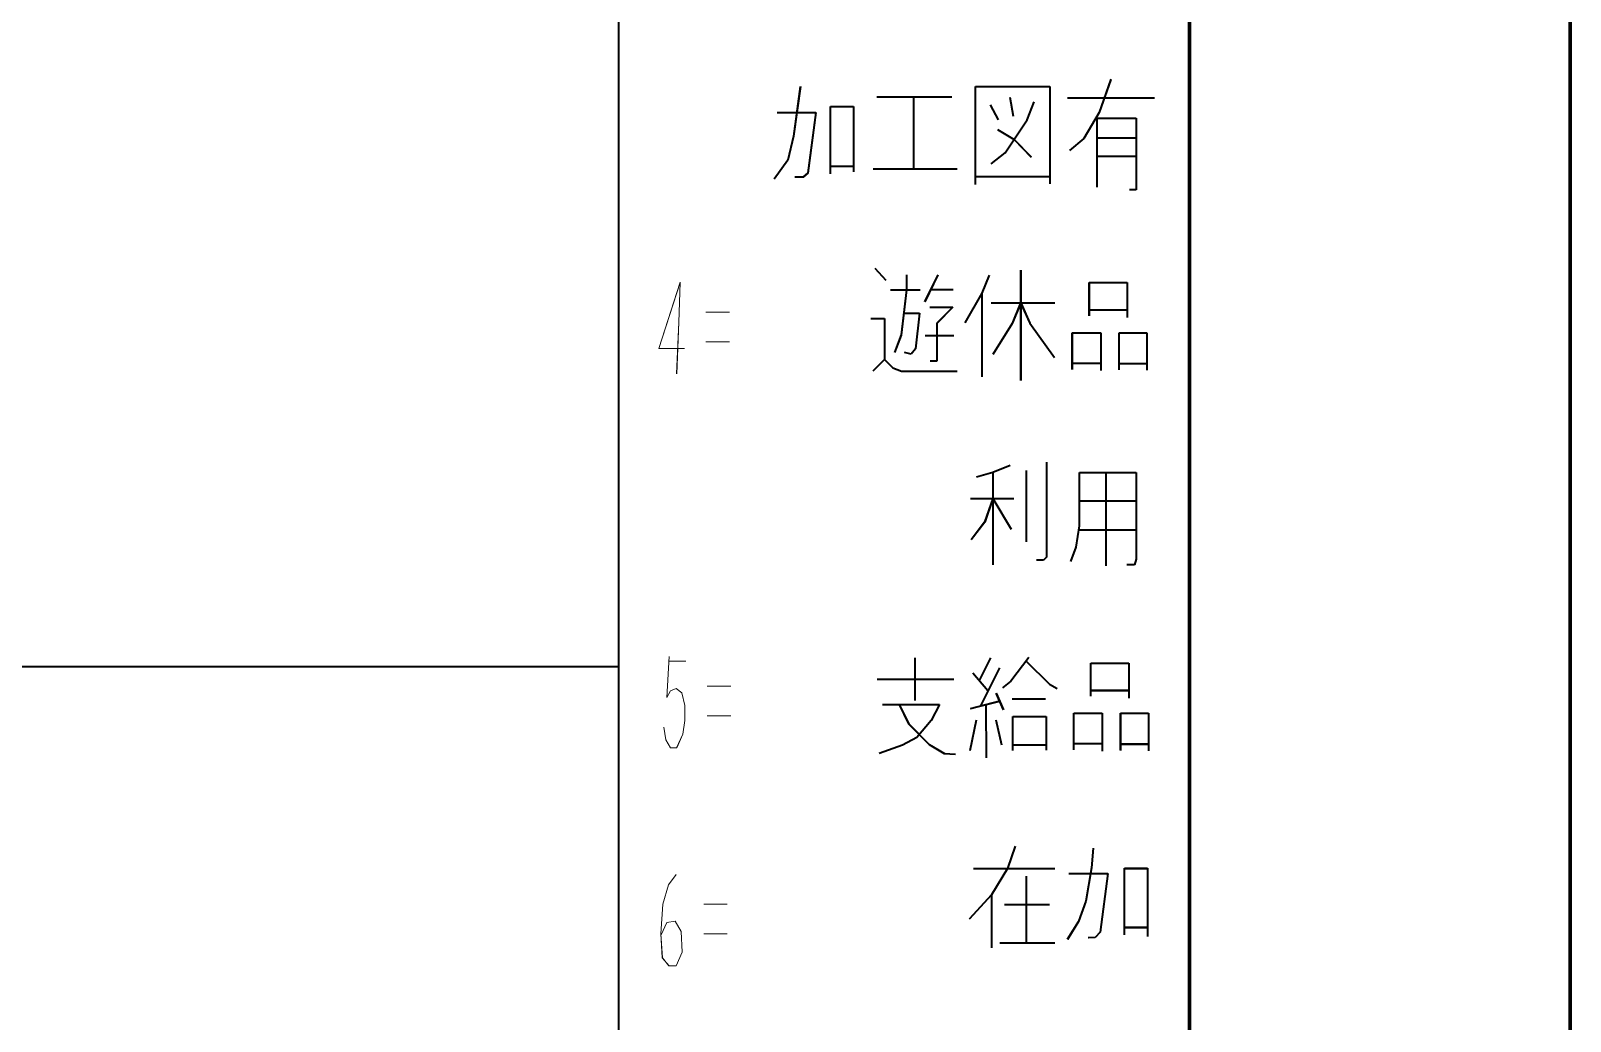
# Model space of a CAD drawing. Header units: millimetres. Extents: x 1333 to 104182, y -62616 to -5704.
# Drawn here: x 45198.6 to 45279.5, y -62393.4 to -62341.4 of the extents above; entities that cross this region are included whole.
import ezdxf

# ---------------------------------------------------------------- set-up
doc = ezdxf.new("R2010")
doc.units = ezdxf.units.MM
doc.header["$LTSCALE"] = 0.5
doc.layers.add('08', color=1, linetype='Continuous')
doc.layers.add('11', color=3, linetype='Continuous')

# ---------------------------------------------------------------- blocks, each defined once
blk = doc.blocks.new('999')
at = {"color": 7, "lineweight": 70}
for p, q in [((75924.98, -10161.12), (75924.98, -11943.12)), ((75894.98, -10191.12), (75894.98, -11913.12))]:
    blk.add_line(p, q, dxfattribs=at)
at = {"color": 7, "lineweight": 35}
for p, q in [((75849.98, -11451.12), (75849.98, -11913.12)), ((75894.98, -11451.12), (75894.98, -11913.12)), ((75849.98, -11619.12), (75474.98, -11619.12))]:
    blk.add_line(p, q, dxfattribs=at)
at = {"color": 7, "lineweight": 35, "ltscale": 0.032837}
blk.add_line((75864.3, -11573.37), (75863.76, -11577.27), dxfattribs=at)
at = {"color": 7, "lineweight": 35, "ltscale": 0.064307}
blk.add_line((75878.11, -11581.08), (75878.11, -11573.37), dxfattribs=at)
at = {"color": 7, "lineweight": 35, "ltscale": 0.048694}
for p, q in [((75878.11, -11573.37), (75883.96, -11573.37)), ((75878.11, -11580.45), (75883.96, -11580.45))]:
    blk.add_line(p, q, dxfattribs=at)
at = {"color": 7, "lineweight": 35, "ltscale": 0.063806}
blk.add_line((75883.96, -11573.37), (75883.96, -11581.02), dxfattribs=at)
at = {"color": 7, "lineweight": 35, "ltscale": 0.023103}
blk.add_line((75888.78, -11572.8), (75887.85, -11575.41), dxfattribs=at)
at = {"color": 7, "lineweight": 35, "ltscale": 0.04917}
blk.add_line((75870.32, -11574.18), (75876.23, -11574.18), dxfattribs=at)
at = {"color": 7, "lineweight": 35, "ltscale": 0.04729}
blk.add_line((75873.23, -11574.18), (75873.23, -11579.85), dxfattribs=at)
at = {"color": 7, "lineweight": 35, "ltscale": 0.011082}
blk.add_line((75879.25, -11574.81), (75879.88, -11575.98), dxfattribs=at)
at = {"color": 7, "lineweight": 35, "ltscale": 0.012709}
blk.add_line((75880.81, -11574.21), (75881.08, -11575.71), dxfattribs=at)
at = {"color": 7, "lineweight": 35, "ltscale": 0.012587}
blk.add_line((75882.19, -11575.98), (75882.73, -11574.57), dxfattribs=at)
at = {"color": 7, "lineweight": 35, "ltscale": 0.057166}
blk.add_line((75885.36, -11574.27), (75892.22, -11574.27), dxfattribs=at)
at = {"color": 7, "lineweight": 35, "ltscale": 0.025464}
for p, q in [((75862.47, -11575.41), (75865.53, -11575.41)), ((75887.7, -11575.86), (75890.76, -11575.86)), ((75887.7, -11577.42), (75890.76, -11577.42)), ((75887.7, -11578.86), (75890.76, -11578.86))]:
    blk.add_line(p, q, dxfattribs=at)
at = {"color": 7, "lineweight": 35, "ltscale": 0.040129}
blk.add_line((75865.53, -11575.41), (75864.9, -11580.18), dxfattribs=at)
at = {"color": 7, "lineweight": 35, "ltscale": 0.04429}
blk.add_line((75866.67, -11580.24), (75866.67, -11574.93), dxfattribs=at)
at = {"color": 7, "lineweight": 35, "ltscale": 0.015234}
for p, q in [((75866.67, -11574.93), (75868.5, -11574.93)), ((75866.67, -11579.64), (75868.5, -11579.64))]:
    blk.add_line(p, q, dxfattribs=at)
at = {"color": 7, "lineweight": 35, "ltscale": 0.043039}
blk.add_line((75868.5, -11574.93), (75868.5, -11580.09), dxfattribs=at)
at = {"color": 7, "lineweight": 35, "ltscale": 0.02615}
blk.add_line((75880.45, -11578.59), (75882.19, -11575.98), dxfattribs=at)
at = {"color": 7, "lineweight": 35, "ltscale": 0.01973}
blk.add_line((75887.85, -11575.41), (75886.65, -11577.45), dxfattribs=at)
at = {"color": 7, "lineweight": 35, "ltscale": 0.045288}
blk.add_line((75887.7, -11581.29), (75887.7, -11575.86), dxfattribs=at)
at = {"color": 7, "lineweight": 35, "ltscale": 0.04704}
blk.add_line((75890.76, -11575.86), (75890.76, -11581.5), dxfattribs=at)
at = {"color": 7, "lineweight": 35, "ltscale": 0.012621}
blk.add_line((75879.85, -11576.76), (75881.15, -11577.55), dxfattribs=at)
at = {"color": 7, "lineweight": 35, "ltscale": 0.016199}
blk.add_line((75863.76, -11577.27), (75863.31, -11579.16), dxfattribs=at)
at = {"color": 7, "lineweight": 35, "ltscale": 0.016009}
blk.add_line((75881.15, -11577.55), (75882.49, -11578.92), dxfattribs=at)
at = {"color": 7, "lineweight": 35, "ltscale": 0.012411}
blk.add_line((75886.65, -11577.45), (75885.51, -11578.41), dxfattribs=at)
at = {"color": 7, "lineweight": 35, "ltscale": 0.015411}
blk.add_line((75863.31, -11579.16), (75862.23, -11580.66), dxfattribs=at)
at = {"color": 7, "lineweight": 35, "ltscale": 0.01174}
blk.add_line((75879.34, -11579.46), (75880.45, -11578.59), dxfattribs=at)
at = {"color": 7, "lineweight": 35, "ltscale": 0.005249}
blk.add_line((75864.51, -11580.51), (75863.88, -11580.51), dxfattribs=at)
at = {"color": 7, "lineweight": 35, "ltscale": 0.004257}
blk.add_line((75864.9, -11580.18), (75864.51, -11580.51), dxfattribs=at)
at = {"color": 7, "lineweight": 35, "ltscale": 0.054932}
blk.add_line((75870.05, -11579.85), (75876.65, -11579.85), dxfattribs=at)
at = {"color": 7, "lineweight": 35, "ltscale": 0.004248}
blk.add_line((75890.76, -11581.5), (75890.25, -11581.5), dxfattribs=at)
at = {"color": 7, "lineweight": 35, "ltscale": 0.010826}
blk.add_line((75870.18, -11587.68), (75871.05, -11588.64), dxfattribs=at)
at = {"color": 7, "lineweight": 35, "ltscale": 0.072397}
blk.add_line((75881.67, -11587.85), (75881.67, -11596.54), dxfattribs=at)
at = {"color": 7, "lineweight": 35, "ltscale": 0.009961}
blk.add_line((75872.68, -11588.2), (75872.68, -11589.4), dxfattribs=at)
at = {"color": 7, "lineweight": 35, "ltscale": 0.019765}
blk.add_line((75875.15, -11588.2), (75874.1, -11590.33), dxfattribs=at)
at = {"color": 7, "lineweight": 35, "ltscale": 0.014697}
blk.add_line((75874.58, -11589.36), (75876.34, -11589.36), dxfattribs=at)
at = {"color": 7, "lineweight": 35, "ltscale": 0.012853}
blk.add_line((75879.19, -11588.23), (75878.61, -11589.66), dxfattribs=at)
at = {"color": 7, "lineweight": 35, "ltscale": 0.021866}
for p, q in [((75887.08, -11591.44), (75887.08, -11588.81)), ((75887.19, -11621.43), (75887.19, -11618.81))]:
    blk.add_line(p, q, dxfattribs=at)
at = {"color": 7, "lineweight": 35, "ltscale": 0.024963}
for p, q in [((75887.08, -11588.81), (75890.07, -11588.81)), ((75887.08, -11590.97), (75890.07, -11590.97)), ((75887.19, -11618.81), (75890.19, -11618.81)), ((75887.19, -11620.96), (75890.19, -11620.96))]:
    blk.add_line(p, q, dxfattribs=at)
at = {"color": 7, "lineweight": 35, "ltscale": 0.02308}
for p, q in [((75890.07, -11588.81), (75890.07, -11591.58)), ((75890.19, -11618.81), (75890.19, -11621.58))]:
    blk.add_line(p, q, dxfattribs=at)
at = {"color": 7, "lineweight": 35, "ltscale": 0.019629}
blk.add_line((75871.4, -11589.4), (75873.75, -11589.4), dxfattribs=at)
at = {"color": 7, "lineweight": 35, "ltscale": 0.029861}
blk.add_line((75872.68, -11589.4), (75872.24, -11592.95), dxfattribs=at)
at = {"color": 7, "lineweight": 35, "ltscale": 0.022409}
blk.add_line((75878.61, -11589.66), (75877.27, -11591.99), dxfattribs=at)
at = {"color": 7, "lineweight": 35, "ltscale": 0.054904}
blk.add_line((75878.61, -11589.66), (75878.61, -11596.25), dxfattribs=at)
at = {"color": 7, "lineweight": 35, "ltscale": 0.041943}
blk.add_line((75879.34, -11590.42), (75884.37, -11590.42), dxfattribs=at)
at = {"color": 7, "lineweight": 35, "ltscale": 0.014704}
blk.add_line((75881.67, -11590.42), (75881, -11592.05), dxfattribs=at)
at = {"color": 7, "lineweight": 35, "ltscale": 0.014671}
blk.add_line((75881.67, -11590.42), (75882.39, -11592.02), dxfattribs=at)
at = {"color": 7, "lineweight": 35, "ltscale": 0.008972}
blk.add_line((75869.85, -11591.64), (75870.93, -11591.64), dxfattribs=at)
at = {"color": 7, "lineweight": 35, "ltscale": 0.026965}
blk.add_line((75870.93, -11591.64), (75870.93, -11594.88), dxfattribs=at)
at = {"color": 7, "lineweight": 35, "ltscale": 0.010352}
blk.add_line((75872.45, -11591.22), (75873.7, -11591.22), dxfattribs=at)
at = {"color": 7, "lineweight": 35, "ltscale": 0.023586}
blk.add_line((75873.7, -11591.22), (75873.37, -11594.03), dxfattribs=at)
at = {"color": 7, "lineweight": 35, "ltscale": 0.015027}
blk.add_line((75874.51, -11590.77), (75876.31, -11590.77), dxfattribs=at)
at = {"color": 7, "lineweight": 35, "ltscale": 0.014931}
blk.add_line((75876.31, -11590.77), (75875.05, -11592.03), dxfattribs=at)
at = {"color": 7, "lineweight": 35, "ltscale": 0.012227}
blk.add_line((75872.24, -11592.95), (75871.72, -11594.32), dxfattribs=at)
at = {"color": 7, "lineweight": 35, "ltscale": 0.018921}
blk.add_line((75874.13, -11592.98), (75876.4, -11592.98), dxfattribs=at)
at = {"color": 7, "lineweight": 35, "ltscale": 0.024911}
blk.add_line((75875.05, -11592.03), (75875.05, -11595.02), dxfattribs=at)
at = {"color": 7, "lineweight": 35, "ltscale": 0.023989}
blk.add_line((75881, -11592.05), (75879.48, -11594.5), dxfattribs=at)
at = {"color": 7, "lineweight": 35, "ltscale": 0.027828}
blk.add_line((75882.39, -11592.02), (75884.34, -11594.73), dxfattribs=at)
at = {"color": 7, "lineweight": 35, "ltscale": 0.018665}
for p, q in [((75885.74, -11592.78), (75887.98, -11592.78)), ((75885.74, -11595.17), (75887.98, -11595.17))]:
    blk.add_line(p, q, dxfattribs=at)
at = {"color": 7, "lineweight": 35, "ltscale": 0.024051}
for p, q in [((75885.74, -11595.66), (75885.74, -11592.78)), ((75885.85, -11625.66), (75885.85, -11622.77))]:
    blk.add_line(p, q, dxfattribs=at)
at = {"color": 7, "lineweight": 35, "ltscale": 0.02478}
for p, q in [((75887.98, -11592.78), (75887.98, -11595.75)), ((75888.09, -11622.77), (75888.09, -11625.75))]:
    blk.add_line(p, q, dxfattribs=at)
at = {"color": 7, "lineweight": 35, "ltscale": 0.018188}
for p, q in [((75889.43, -11592.78), (75891.61, -11592.78)), ((75889.43, -11595.2), (75891.61, -11595.2)), ((75889.55, -11622.77), (75891.73, -11622.77)), ((75889.55, -11625.19), (75891.73, -11625.19))]:
    blk.add_line(p, q, dxfattribs=at)
at = {"color": 7, "lineweight": 35, "ltscale": 0.024292}
blk.add_line((75889.43, -11595.69), (75889.43, -11592.78), dxfattribs=at)
at = {"color": 7, "lineweight": 35, "ltscale": 0.024536}
for p, q in [((75891.61, -11592.78), (75891.61, -11595.72)), ((75891.73, -11622.77), (75891.73, -11625.72))]:
    blk.add_line(p, q, dxfattribs=at)
at = {"color": 7, "lineweight": 35, "ltscale": 0.00466}
blk.add_line((75873.37, -11594.03), (75873.03, -11594.47), dxfattribs=at)
at = {"color": 7, "lineweight": 35, "ltscale": 0.010809}
blk.add_line((75870.93, -11594.88), (75870.01, -11595.79), dxfattribs=at)
at = {"color": 7, "lineweight": 35, "ltscale": 0.007896}
blk.add_line((75870.93, -11594.88), (75871.6, -11595.55), dxfattribs=at)
at = {"color": 7, "lineweight": 35, "ltscale": 0.004399}
blk.add_line((75873.03, -11594.47), (75872.52, -11594.33), dxfattribs=at)
at = {"color": 7, "lineweight": 35, "ltscale": 0.004236}
blk.add_line((75875.05, -11595.02), (75874.54, -11595.02), dxfattribs=at)
at = {"color": 7, "lineweight": 35, "ltscale": 0.005992}
blk.add_line((75871.6, -11595.55), (75872.27, -11595.81), dxfattribs=at)
at = {"color": 7, "lineweight": 35, "ltscale": 0.036597}
blk.add_line((75872.27, -11595.81), (75876.66, -11595.81), dxfattribs=at)
at = {"color": 7, "lineweight": 35, "ltscale": 0.011218}
blk.add_line((75879.48, -11603.8), (75878.19, -11604.17), dxfattribs=at)
at = {"color": 7, "lineweight": 35, "ltscale": 0.012213}
blk.add_line((75880.84, -11603.24), (75879.48, -11603.8), dxfattribs=at)
at = {"color": 7, "lineweight": 35, "ltscale": 0.060556}
blk.add_line((75879.48, -11603.8), (75879.48, -11611.07), dxfattribs=at)
at = {"color": 7, "lineweight": 35, "ltscale": 0.046832}
blk.add_line((75882.11, -11603.64), (75882.11, -11609.26), dxfattribs=at)
at = {"color": 7, "lineweight": 35, "ltscale": 0.062335}
blk.add_line((75883.7, -11602.99), (75883.7, -11610.47), dxfattribs=at)
at = {"color": 7, "lineweight": 35, "ltscale": 0.03504}
blk.add_line((75886.31, -11607.99), (75886.31, -11603.78), dxfattribs=at)
at = {"color": 7, "lineweight": 35, "ltscale": 0.037061}
for p, q in [((75886.31, -11603.78), (75890.76, -11603.78)), ((75886.31, -11606.03), (75890.76, -11606.03))]:
    blk.add_line(p, q, dxfattribs=at)
at = {"color": 7, "lineweight": 35, "ltscale": 0.061365}
blk.add_line((75888.38, -11603.78), (75888.38, -11611.14), dxfattribs=at)
at = {"color": 7, "lineweight": 35, "ltscale": 0.057004}
blk.add_line((75890.76, -11603.78), (75890.76, -11610.62), dxfattribs=at)
at = {"color": 7, "lineweight": 35, "ltscale": 0.028357}
blk.add_line((75877.72, -11605.83), (75881.13, -11605.83), dxfattribs=at)
at = {"color": 7, "lineweight": 35, "ltscale": 0.016443}
blk.add_line((75879.48, -11605.83), (75878.83, -11607.7), dxfattribs=at)
at = {"color": 7, "lineweight": 35, "ltscale": 0.023444}
blk.add_line((75879.48, -11605.83), (75880.91, -11608.26), dxfattribs=at)
at = {"color": 7, "lineweight": 35, "ltscale": 0.01462}
blk.add_line((75878.83, -11607.7), (75877.76, -11609.09), dxfattribs=at)
at = {"color": 7, "lineweight": 35, "ltscale": 0.014231}
blk.add_line((75886.04, -11609.67), (75886.31, -11607.99), dxfattribs=at)
at = {"color": 7, "lineweight": 35, "ltscale": 0.037476}
blk.add_line((75886.26, -11608.3), (75890.76, -11608.3), dxfattribs=at)
at = {"color": 7, "lineweight": 35, "ltscale": 0.01011}
blk.add_line((75885.63, -11610.81), (75886.04, -11609.67), dxfattribs=at)
at = {"color": 7, "lineweight": 35, "ltscale": 0.004504}
blk.add_line((75883.47, -11610.7), (75882.93, -11610.7), dxfattribs=at)
at = {"color": 7, "lineweight": 35, "ltscale": 0.002741}
blk.add_line((75883.7, -11610.47), (75883.47, -11610.7), dxfattribs=at)
at = {"color": 7, "lineweight": 35, "ltscale": 0.004956}
blk.add_line((75890.63, -11611.08), (75890.04, -11611.08), dxfattribs=at)
at = {"color": 7, "lineweight": 35, "ltscale": 0.00392}
blk.add_line((75890.76, -11610.62), (75890.63, -11611.08), dxfattribs=at)
at = {"color": 7, "lineweight": 35, "ltscale": 0.028043}
blk.add_line((75873.32, -11618.4), (75873.32, -11621.76), dxfattribs=at)
at = {"color": 7, "lineweight": 35, "ltscale": 0.016178}
blk.add_line((75879.28, -11618.4), (75878.41, -11620.13), dxfattribs=at)
at = {"color": 7, "lineweight": 35, "ltscale": 0.019601}
blk.add_line((75882.32, -11618.38), (75880.88, -11620.24), dxfattribs=at)
at = {"color": 7, "lineweight": 35, "ltscale": 0.015153}
blk.add_line((75877.9, -11619.59), (75879.08, -11620.98), dxfattribs=at)
at = {"color": 7, "lineweight": 35, "ltscale": 0.028404}
blk.add_line((75879.99, -11619.18), (75878.48, -11622.24), dxfattribs=at)
at = {"color": 7, "lineweight": 35, "ltscale": 0.021538}
blk.add_line((75882.1, -11618.66), (75883.95, -11620.47), dxfattribs=at)
at = {"color": 7, "lineweight": 35, "ltscale": 0.050537}
blk.add_line((75870.35, -11620.08), (75876.41, -11620.08), dxfattribs=at)
at = {"color": 7, "lineweight": 35, "ltscale": 0.006966}
blk.add_line((75880.88, -11620.24), (75880.23, -11620.76), dxfattribs=at)
at = {"color": 7, "lineweight": 35, "ltscale": 0.005766}
blk.add_line((75883.95, -11620.47), (75884.55, -11620.82), dxfattribs=at)
at = {"color": 7, "lineweight": 35, "ltscale": 0.037451}
blk.add_line((75870.78, -11622.09), (75875.27, -11622.09), dxfattribs=at)
at = {"color": 7, "lineweight": 35, "ltscale": 0.01415}
blk.add_line((75872.08, -11622.09), (75872.84, -11623.61), dxfattribs=at)
at = {"color": 7, "lineweight": 35, "ltscale": 0.011731}
blk.add_line((75875.27, -11622.09), (75874.62, -11623.33), dxfattribs=at)
at = {"color": 7, "lineweight": 35, "ltscale": 0.019919}
blk.add_line((75877.71, -11622.4), (75880.02, -11621.8), dxfattribs=at)
at = {"color": 7, "lineweight": 35, "ltscale": 0.034985}
blk.add_line((75878.93, -11622.08), (75878.94, -11626.28), dxfattribs=at)
at = {"color": 7, "lineweight": 35, "ltscale": 0.011858}
blk.add_line((75879.72, -11621.19), (75880.3, -11622.49), dxfattribs=at)
at = {"color": 7, "lineweight": 35, "ltscale": 0.021765}
for p, q in [((75881, -11621.64), (75883.62, -11621.64)), ((75881.06, -11623.03), (75883.67, -11623.03)), ((75881.06, -11625.25), (75883.67, -11625.25))]:
    blk.add_line(p, q, dxfattribs=at)
at = {"color": 7, "lineweight": 35, "ltscale": 0.01475}
blk.add_line((75874.62, -11623.33), (75873.49, -11624.69), dxfattribs=at)
at = {"color": 7, "lineweight": 35, "ltscale": 0.020469}
blk.add_line((75878.15, -11623.31), (75877.66, -11625.72), dxfattribs=at)
at = {"color": 7, "lineweight": 35, "ltscale": 0.016831}
blk.add_line((75879.71, -11623.28), (75880.16, -11625.25), dxfattribs=at)
at = {"color": 7, "lineweight": 35, "ltscale": 0.022253}
blk.add_line((75881.06, -11625.7), (75881.06, -11623.03), dxfattribs=at)
at = {"color": 7, "lineweight": 35, "ltscale": 0.022107}
blk.add_line((75883.67, -11623.03), (75883.67, -11625.68), dxfattribs=at)
at = {"color": 7, "lineweight": 35, "ltscale": 0.018677}
for p, q in [((75885.85, -11622.77), (75888.09, -11622.77)), ((75885.85, -11625.16), (75888.09, -11625.16))]:
    blk.add_line(p, q, dxfattribs=at)
at = {"color": 7, "lineweight": 35, "ltscale": 0.024295}
blk.add_line((75889.55, -11625.69), (75889.55, -11622.77), dxfattribs=at)
at = {"color": 7, "lineweight": 35, "ltscale": 0.019175}
blk.add_line((75872.84, -11623.61), (75874.46, -11625.23), dxfattribs=at)
at = {"color": 7, "lineweight": 35, "ltscale": 0.016288}
blk.add_line((75872.35, -11625.29), (75870.51, -11625.94), dxfattribs=at)
at = {"color": 7, "lineweight": 35, "ltscale": 0.010699}
blk.add_line((75873.49, -11624.69), (75872.35, -11625.29), dxfattribs=at)
at = {"color": 7, "lineweight": 35, "ltscale": 0.011536}
blk.add_line((75874.46, -11625.23), (75875.65, -11625.94), dxfattribs=at)
at = {"color": 7, "lineweight": 35, "ltscale": 0.007228}
blk.add_line((75875.65, -11625.94), (75876.52, -11625.99), dxfattribs=at)
at = {"color": 7, "lineweight": 35, "ltscale": 0.015561}
blk.add_line((75881.23, -11633.24), (75880.63, -11635.01), dxfattribs=at)
at = {"color": 7, "lineweight": 35, "ltscale": 0.012956}
blk.add_line((75887.38, -11633.39), (75887.25, -11634.94), dxfattribs=at)
at = {"color": 7, "lineweight": 35, "ltscale": 0.053345}
blk.add_line((75877.96, -11635.01), (75884.36, -11635.01), dxfattribs=at)
at = {"color": 7, "lineweight": 35, "ltscale": 0.020177}
blk.add_line((75880.63, -11635.01), (75879.36, -11637.07), dxfattribs=at)
at = {"color": 7, "lineweight": 35, "ltscale": 0.02561}
blk.add_line((75885.47, -11635.39), (75888.54, -11635.39), dxfattribs=at)
at = {"color": 7, "lineweight": 35, "ltscale": 0.022349}
blk.add_line((75887.25, -11634.94), (75886.8, -11637.58), dxfattribs=at)
at = {"color": 7, "lineweight": 35, "ltscale": 0.038923}
blk.add_line((75888.54, -11635.39), (75887.93, -11640.02), dxfattribs=at)
at = {"color": 7, "lineweight": 35, "ltscale": 0.043744}
blk.add_line((75889.85, -11640.24), (75889.85, -11634.99), dxfattribs=at)
at = {"color": 7, "lineweight": 35, "ltscale": 0.015161}
for p, q in [((75889.85, -11634.99), (75891.67, -11634.99)), ((75889.85, -11639.64), (75891.67, -11639.64))]:
    blk.add_line(p, q, dxfattribs=at)
at = {"color": 7, "lineweight": 35, "ltscale": 0.044656}
blk.add_line((75891.67, -11634.99), (75891.67, -11640.35), dxfattribs=at)
at = {"color": 7, "lineweight": 35, "ltscale": 0.0439}
blk.add_line((75882.09, -11635.6), (75882.09, -11640.86), dxfattribs=at)
at = {"color": 7, "lineweight": 35, "ltscale": 0.0218}
blk.add_line((75879.36, -11637.07), (75877.6, -11639), dxfattribs=at)
at = {"color": 7, "lineweight": 35, "ltscale": 0.034937}
blk.add_line((75879.36, -11637.07), (75879.36, -11641.26), dxfattribs=at)
at = {"color": 7, "lineweight": 35, "ltscale": 0.0297}
blk.add_line((75880.38, -11637.84), (75883.94, -11637.84), dxfattribs=at)
at = {"color": 7, "lineweight": 35, "ltscale": 0.014218}
blk.add_line((75886.8, -11637.58), (75886.22, -11639.19), dxfattribs=at)
at = {"color": 7, "lineweight": 35, "ltscale": 0.013903}
blk.add_line((75886.22, -11639.19), (75885.34, -11640.61), dxfattribs=at)
at = {"color": 7, "lineweight": 35, "ltscale": 0.004729}
blk.add_line((75887.93, -11640.02), (75887.54, -11640.44), dxfattribs=at)
at = {"color": 7, "lineweight": 35, "ltscale": 0.03606}
blk.add_line((75880.03, -11640.86), (75884.36, -11640.86), dxfattribs=at)
at = {"color": 7, "lineweight": 35, "ltscale": 0.004544}
blk.add_line((75887.54, -11640.44), (75887, -11640.46), dxfattribs=at)
at = {"color": 7, "lineweight": 13}
for points in [[(75854.55, -11596), (75854.72, -11591.95), (75854.84, -11588.8), (75853.14, -11594.02), (75855.16, -11594.02)], [(75856.85, -11591.14), (75858.71, -11591.14)], [(75856.85, -11593.48), (75858.71, -11593.48)], [(75853.55, -11623.87), (75853.71, -11624.86), (75854.07, -11625.49), (75854.55, -11625.49), (75855.04, -11624.41), (75855.2, -11623.33), (75855.2, -11622.16), (75854.96, -11621.17), (75854.51, -11620.81), (75854.07, -11620.99), (75853.79, -11621.53), (75853.95, -11618.29)], [(75853.95, -11618.65), (75855.28, -11618.65)], [(75856.97, -11620.63), (75858.83, -11620.63)], [(75856.97, -11622.97), (75858.83, -11622.97)], [(75854.51, -11635.47), (75853.91, -11636.28), (75853.46, -11637.81), (75853.3, -11640.15), (75853.42, -11642.04), (75853.95, -11642.67), (75854.51, -11642.67), (75855, -11641.59), (75854.92, -11639.97), (75854.43, -11639.16), (75853.79, -11639.25), (75853.34, -11640.24)], [(75856.69, -11637.81), (75858.54, -11637.81)], [(75856.69, -11640.15), (75858.54, -11640.15)]]:
    blk.add_lwpolyline(points, dxfattribs=at)

msp = doc.modelspace()

# ---------------------------------------------------------------- linework, layer by layer
at = {"color": 7, "lineweight": 70}
for p, q in [((45279.462, -61402.825), (45279.462, -62590.825)), ((45259.462, -61422.825), (45259.462, -62570.825))]:
    msp.add_line(p, q, dxfattribs=at)
at = {"color": 7, "lineweight": 35}
for p, q in [((45229.462, -62262.825), (45229.462, -62570.825)), ((45259.462, -62262.825), (45259.462, -62570.825)), ((45229.462, -62374.825), (44979.462, -62374.825))]:
    msp.add_line(p, q, dxfattribs=at)
at = {"color": 7, "lineweight": 35, "ltscale": 0.032837}
msp.add_line((45239.011, -62344.323), (45238.652, -62346.925), dxfattribs=at)
at = {"color": 7, "lineweight": 35, "ltscale": 0.064307}
msp.add_line((45248.219, -62349.468), (45248.219, -62344.323), dxfattribs=at)
at = {"color": 7, "lineweight": 35, "ltscale": 0.048694}
for p, q in [((45248.219, -62344.323), (45252.115, -62344.323)), ((45248.219, -62349.047), (45252.115, -62349.047))]:
    msp.add_line(p, q, dxfattribs=at)
at = {"color": 7, "lineweight": 35, "ltscale": 0.063806}
msp.add_line((45252.115, -62344.323), (45252.115, -62349.428), dxfattribs=at)
at = {"color": 7, "lineweight": 35, "ltscale": 0.023103}
msp.add_line((45255.33, -62343.943), (45254.71, -62345.684), dxfattribs=at)
at = {"color": 7, "lineweight": 35, "ltscale": 0.04429}
msp.add_line((45240.589, -62348.907), (45240.589, -62345.364), dxfattribs=at)
at = {"color": 7, "lineweight": 35, "ltscale": 0.015234}
for p, q in [((45240.589, -62345.364), (45241.808, -62345.364)), ((45240.589, -62348.507), (45241.808, -62348.507))]:
    msp.add_line(p, q, dxfattribs=at)
at = {"color": 7, "lineweight": 35, "ltscale": 0.043039}
msp.add_line((45241.808, -62345.364), (45241.808, -62348.807), dxfattribs=at)
at = {"color": 7, "lineweight": 35, "ltscale": 0.04917}
msp.add_line((45243.027, -62344.864), (45246.96, -62344.864), dxfattribs=at)
at = {"color": 7, "lineweight": 35, "ltscale": 0.04729}
msp.add_line((45244.963, -62344.864), (45244.963, -62348.647), dxfattribs=at)
at = {"color": 7, "lineweight": 35, "ltscale": 0.011082}
msp.add_line((45248.978, -62345.284), (45249.398, -62346.065), dxfattribs=at)
at = {"color": 7, "lineweight": 35, "ltscale": 0.012709}
msp.add_line((45250.017, -62344.884), (45250.197, -62345.884), dxfattribs=at)
at = {"color": 7, "lineweight": 35, "ltscale": 0.012587}
msp.add_line((45250.936, -62346.065), (45251.295, -62345.124), dxfattribs=at)
at = {"color": 7, "lineweight": 35, "ltscale": 0.057166}
msp.add_line((45253.053, -62344.924), (45257.627, -62344.924), dxfattribs=at)
at = {"color": 7, "lineweight": 35, "ltscale": 0.025464}
for p, q in [((45237.794, -62345.684), (45239.831, -62345.684)), ((45254.611, -62345.984), (45256.648, -62345.984)), ((45254.611, -62347.025), (45256.648, -62347.025)), ((45254.611, -62347.986), (45256.648, -62347.986))]:
    msp.add_line(p, q, dxfattribs=at)
at = {"color": 7, "lineweight": 35, "ltscale": 0.040129}
msp.add_line((45239.831, -62345.684), (45239.412, -62348.867), dxfattribs=at)
at = {"color": 7, "lineweight": 35, "ltscale": 0.02615}
msp.add_line((45249.777, -62347.806), (45250.936, -62346.065), dxfattribs=at)
at = {"color": 7, "lineweight": 35, "ltscale": 0.01973}
msp.add_line((45254.71, -62345.684), (45253.912, -62347.045), dxfattribs=at)
at = {"color": 7, "lineweight": 35, "ltscale": 0.045288}
msp.add_line((45254.611, -62349.608), (45254.611, -62345.984), dxfattribs=at)
at = {"color": 7, "lineweight": 35, "ltscale": 0.04704}
msp.add_line((45256.648, -62345.984), (45256.648, -62349.748), dxfattribs=at)
at = {"color": 7, "lineweight": 35, "ltscale": 0.016199}
msp.add_line((45238.652, -62346.925), (45238.353, -62348.186), dxfattribs=at)
at = {"color": 7, "lineweight": 35, "ltscale": 0.012621}
msp.add_line((45249.378, -62346.585), (45250.242, -62347.109), dxfattribs=at)
at = {"color": 7, "lineweight": 35, "ltscale": 0.012411}
msp.add_line((45253.912, -62347.045), (45253.153, -62347.686), dxfattribs=at)
at = {"color": 7, "lineweight": 35, "ltscale": 0.01174}
msp.add_line((45249.039, -62348.387), (45249.777, -62347.806), dxfattribs=at)
at = {"color": 7, "lineweight": 35, "ltscale": 0.016009}
msp.add_line((45250.242, -62347.109), (45251.135, -62348.026), dxfattribs=at)
at = {"color": 7, "lineweight": 35, "ltscale": 0.015411}
msp.add_line((45238.353, -62348.186), (45237.633, -62349.187), dxfattribs=at)
at = {"color": 7, "lineweight": 35, "ltscale": 0.054932}
msp.add_line((45242.846, -62348.647), (45247.241, -62348.647), dxfattribs=at)
at = {"color": 7, "lineweight": 35, "ltscale": 0.005249}
msp.add_line((45239.152, -62349.087), (45238.732, -62349.087), dxfattribs=at)
at = {"color": 7, "lineweight": 35, "ltscale": 0.004257}
msp.add_line((45239.412, -62348.867), (45239.152, -62349.087), dxfattribs=at)
at = {"color": 7, "lineweight": 35, "ltscale": 0.004248}
msp.add_line((45256.648, -62349.748), (45256.308, -62349.748), dxfattribs=at)
at = {"color": 7, "lineweight": 35, "ltscale": 0.010826}
msp.add_line((45242.927, -62353.863), (45243.509, -62354.504), dxfattribs=at)
at = {"color": 7, "lineweight": 35, "ltscale": 0.009961}
msp.add_line((45244.595, -62354.213), (45244.595, -62355.01), dxfattribs=at)
at = {"color": 7, "lineweight": 35, "ltscale": 0.019765}
msp.add_line((45246.244, -62354.213), (45245.545, -62355.631), dxfattribs=at)
at = {"color": 7, "lineweight": 35, "ltscale": 0.012853}
msp.add_line((45248.939, -62354.232), (45248.551, -62355.185), dxfattribs=at)
at = {"color": 7, "lineweight": 35, "ltscale": 0.072397}
msp.add_line((45250.587, -62353.98), (45250.587, -62359.771), dxfattribs=at)
at = {"color": 7, "lineweight": 35, "ltscale": 0.019629}
msp.add_line((45243.742, -62355.01), (45245.312, -62355.01), dxfattribs=at)
at = {"color": 7, "lineweight": 35, "ltscale": 0.029861}
msp.add_line((45244.595, -62355.01), (45244.304, -62357.381), dxfattribs=at)
at = {"color": 7, "lineweight": 35, "ltscale": 0.014697}
msp.add_line((45245.863, -62354.985), (45247.039, -62354.985), dxfattribs=at)
at = {"color": 7, "lineweight": 35, "ltscale": 0.022409}
msp.add_line((45248.551, -62355.185), (45247.659, -62356.739), dxfattribs=at)
at = {"color": 7, "lineweight": 35, "ltscale": 0.054904}
msp.add_line((45248.551, -62355.185), (45248.551, -62359.577), dxfattribs=at)
at = {"color": 7, "lineweight": 35, "ltscale": 0.021866}
for p, q in [((45254.195, -62356.37), (45254.195, -62354.621)), ((45254.271, -62376.366), (45254.271, -62374.617))]:
    msp.add_line(p, q, dxfattribs=at)
at = {"color": 7, "lineweight": 35, "ltscale": 0.024963}
for p, q in [((45254.195, -62354.621), (45256.192, -62354.621)), ((45254.195, -62356.059), (45256.192, -62356.059)), ((45254.271, -62374.617), (45256.268, -62374.617)), ((45254.271, -62376.055), (45256.268, -62376.055))]:
    msp.add_line(p, q, dxfattribs=at)
at = {"color": 7, "lineweight": 35, "ltscale": 0.02308}
for p, q in [((45256.192, -62354.621), (45256.192, -62356.467)), ((45256.268, -62374.617), (45256.268, -62376.463))]:
    msp.add_line(p, q, dxfattribs=at)
at = {"color": 7, "lineweight": 35, "ltscale": 0.015027}
msp.add_line((45245.817, -62355.923), (45247.019, -62355.923), dxfattribs=at)
at = {"color": 7, "lineweight": 35, "ltscale": 0.014931}
msp.add_line((45247.019, -62355.923), (45246.174, -62356.768), dxfattribs=at)
at = {"color": 7, "lineweight": 35, "ltscale": 0.041943}
msp.add_line((45249.036, -62355.69), (45252.391, -62355.69), dxfattribs=at)
at = {"color": 7, "lineweight": 35, "ltscale": 0.014704}
msp.add_line((45250.587, -62355.69), (45250.141, -62356.778), dxfattribs=at)
at = {"color": 7, "lineweight": 35, "ltscale": 0.014671}
msp.add_line((45250.587, -62355.69), (45251.072, -62356.759), dxfattribs=at)
at = {"color": 7, "lineweight": 35, "ltscale": 0.008972}
msp.add_line((45242.713, -62356.506), (45243.431, -62356.506), dxfattribs=at)
at = {"color": 7, "lineweight": 35, "ltscale": 0.026965}
msp.add_line((45243.431, -62356.506), (45243.431, -62358.663), dxfattribs=at)
at = {"color": 7, "lineweight": 35, "ltscale": 0.010352}
msp.add_line((45244.446, -62356.225), (45245.274, -62356.225), dxfattribs=at)
at = {"color": 7, "lineweight": 35, "ltscale": 0.023586}
msp.add_line((45245.274, -62356.225), (45245.06, -62358.1), dxfattribs=at)
at = {"color": 7, "lineweight": 35, "ltscale": 0.024911}
msp.add_line((45246.174, -62356.768), (45246.174, -62358.761), dxfattribs=at)
at = {"color": 7, "lineweight": 35, "ltscale": 0.023989}
msp.add_line((45250.141, -62356.778), (45249.132, -62358.411), dxfattribs=at)
at = {"color": 7, "lineweight": 35, "ltscale": 0.027828}
msp.add_line((45251.072, -62356.759), (45252.372, -62358.566), dxfattribs=at)
at = {"color": 7, "lineweight": 35, "ltscale": 0.012227}
msp.add_line((45244.304, -62357.381), (45243.955, -62358.294), dxfattribs=at)
at = {"color": 7, "lineweight": 35, "ltscale": 0.018921}
msp.add_line((45245.564, -62357.4), (45247.078, -62357.4), dxfattribs=at)
at = {"color": 7, "lineweight": 35, "ltscale": 0.018665}
for p, q in [((45253.302, -62357.264), (45254.795, -62357.264)), ((45253.302, -62358.858), (45254.795, -62358.858))]:
    msp.add_line(p, q, dxfattribs=at)
at = {"color": 7, "lineweight": 35, "ltscale": 0.024051}
for p, q in [((45253.302, -62359.188), (45253.302, -62357.264)), ((45253.378, -62379.184), (45253.378, -62377.26))]:
    msp.add_line(p, q, dxfattribs=at)
at = {"color": 7, "lineweight": 35, "ltscale": 0.02478}
for p, q in [((45254.795, -62357.264), (45254.795, -62359.247)), ((45254.873, -62377.26), (45254.873, -62379.242))]:
    msp.add_line(p, q, dxfattribs=at)
at = {"color": 7, "lineweight": 35, "ltscale": 0.018188}
for p, q in [((45255.765, -62357.264), (45257.22, -62357.264)), ((45255.765, -62358.877), (45257.22, -62358.877)), ((45255.841, -62377.26), (45257.296, -62377.26)), ((45255.841, -62378.873), (45257.296, -62378.873))]:
    msp.add_line(p, q, dxfattribs=at)
at = {"color": 7, "lineweight": 35, "ltscale": 0.024292}
msp.add_line((45255.765, -62359.208), (45255.765, -62357.264), dxfattribs=at)
at = {"color": 7, "lineweight": 35, "ltscale": 0.024536}
for p, q in [((45257.22, -62357.264), (45257.22, -62359.227)), ((45257.296, -62377.26), (45257.296, -62379.223))]:
    msp.add_line(p, q, dxfattribs=at)
at = {"color": 7, "lineweight": 35, "ltscale": 0.004399}
msp.add_line((45244.828, -62358.391), (45244.488, -62358.3), dxfattribs=at)
at = {"color": 7, "lineweight": 35, "ltscale": 0.00466}
msp.add_line((45245.06, -62358.1), (45244.828, -62358.391), dxfattribs=at)
at = {"color": 7, "lineweight": 35, "ltscale": 0.010809}
msp.add_line((45243.431, -62358.663), (45242.82, -62359.275), dxfattribs=at)
at = {"color": 7, "lineweight": 35, "ltscale": 0.007896}
msp.add_line((45243.431, -62358.663), (45243.877, -62359.11), dxfattribs=at)
at = {"color": 7, "lineweight": 35, "ltscale": 0.005992}
msp.add_line((45243.877, -62359.11), (45244.324, -62359.285), dxfattribs=at)
at = {"color": 7, "lineweight": 35, "ltscale": 0.004236}
msp.add_line((45246.174, -62358.761), (45245.835, -62358.761), dxfattribs=at)
at = {"color": 7, "lineweight": 35, "ltscale": 0.036597}
msp.add_line((45244.324, -62359.285), (45247.252, -62359.285), dxfattribs=at)
at = {"color": 7, "lineweight": 35, "ltscale": 0.062335}
msp.add_line((45251.943, -62364.069), (45251.943, -62369.056), dxfattribs=at)
at = {"color": 7, "lineweight": 35, "ltscale": 0.011218}
msp.add_line((45249.132, -62364.612), (45248.269, -62364.857), dxfattribs=at)
at = {"color": 7, "lineweight": 35, "ltscale": 0.012213}
msp.add_line((45250.035, -62364.237), (45249.132, -62364.612), dxfattribs=at)
at = {"color": 7, "lineweight": 35, "ltscale": 0.060556}
msp.add_line((45249.132, -62364.612), (45249.132, -62369.456), dxfattribs=at)
at = {"color": 7, "lineweight": 35, "ltscale": 0.046832}
msp.add_line((45250.885, -62364.508), (45250.885, -62368.255), dxfattribs=at)
at = {"color": 7, "lineweight": 35, "ltscale": 0.03504}
msp.add_line((45253.683, -62367.402), (45253.683, -62364.599), dxfattribs=at)
at = {"color": 7, "lineweight": 35, "ltscale": 0.037061}
for p, q in [((45253.683, -62364.599), (45256.648, -62364.599)), ((45253.683, -62366.098), (45256.648, -62366.098))]:
    msp.add_line(p, q, dxfattribs=at)
at = {"color": 7, "lineweight": 35, "ltscale": 0.061365}
msp.add_line((45255.062, -62364.599), (45255.062, -62369.508), dxfattribs=at)
at = {"color": 7, "lineweight": 35, "ltscale": 0.057004}
msp.add_line((45256.648, -62364.599), (45256.648, -62369.159), dxfattribs=at)
at = {"color": 7, "lineweight": 35, "ltscale": 0.028357}
msp.add_line((45247.96, -62365.968), (45250.228, -62365.968), dxfattribs=at)
at = {"color": 7, "lineweight": 35, "ltscale": 0.016443}
msp.add_line((45249.132, -62365.968), (45248.694, -62367.209), dxfattribs=at)
at = {"color": 7, "lineweight": 35, "ltscale": 0.023444}
msp.add_line((45249.132, -62365.968), (45250.086, -62367.583), dxfattribs=at)
at = {"color": 7, "lineweight": 35, "ltscale": 0.01462}
msp.add_line((45248.694, -62367.209), (45247.985, -62368.139), dxfattribs=at)
at = {"color": 7, "lineweight": 35, "ltscale": 0.014231}
msp.add_line((45253.502, -62368.526), (45253.683, -62367.402), dxfattribs=at)
at = {"color": 7, "lineweight": 35, "ltscale": 0.037476}
msp.add_line((45253.65, -62367.61), (45256.648, -62367.61), dxfattribs=at)
at = {"color": 7, "lineweight": 35, "ltscale": 0.01011}
msp.add_line((45253.232, -62369.288), (45253.502, -62368.526), dxfattribs=at)
at = {"color": 7, "lineweight": 35, "ltscale": 0.004504}
msp.add_line((45251.788, -62369.211), (45251.427, -62369.211), dxfattribs=at)
at = {"color": 7, "lineweight": 35, "ltscale": 0.002741}
msp.add_line((45251.943, -62369.056), (45251.788, -62369.211), dxfattribs=at)
at = {"color": 7, "lineweight": 35, "ltscale": 0.004956}
msp.add_line((45256.567, -62369.462), (45256.17, -62369.462), dxfattribs=at)
at = {"color": 7, "lineweight": 35, "ltscale": 0.00392}
msp.add_line((45256.648, -62369.159), (45256.567, -62369.462), dxfattribs=at)
at = {"color": 7, "lineweight": 35, "ltscale": 0.028043}
msp.add_line((45245.026, -62374.342), (45245.026, -62376.585), dxfattribs=at)
at = {"color": 7, "lineweight": 35, "ltscale": 0.016178}
msp.add_line((45248.998, -62374.342), (45248.419, -62375.5), dxfattribs=at)
at = {"color": 7, "lineweight": 35, "ltscale": 0.019601}
msp.add_line((45251.023, -62374.329), (45250.065, -62375.57), dxfattribs=at)
at = {"color": 7, "lineweight": 35, "ltscale": 0.021538}
msp.add_line((45250.875, -62374.522), (45252.11, -62375.723), dxfattribs=at)
at = {"color": 7, "lineweight": 35, "ltscale": 0.015153}
msp.add_line((45248.078, -62375.137), (45248.861, -62376.062), dxfattribs=at)
at = {"color": 7, "lineweight": 35, "ltscale": 0.028404}
msp.add_line((45249.469, -62374.868), (45248.464, -62376.906), dxfattribs=at)
at = {"color": 7, "lineweight": 35, "ltscale": 0.050537}
msp.add_line((45243.041, -62375.464), (45247.084, -62375.464), dxfattribs=at)
at = {"color": 7, "lineweight": 35, "ltscale": 0.011858}
msp.add_line((45249.294, -62376.203), (45249.679, -62377.07), dxfattribs=at)
at = {"color": 7, "lineweight": 35, "ltscale": 0.006966}
msp.add_line((45250.065, -62375.57), (45249.632, -62375.922), dxfattribs=at)
at = {"color": 7, "lineweight": 35, "ltscale": 0.005766}
msp.add_line((45252.11, -62375.723), (45252.507, -62375.957), dxfattribs=at)
at = {"color": 7, "lineweight": 35, "ltscale": 0.037451}
msp.add_line((45243.33, -62376.803), (45246.326, -62376.803), dxfattribs=at)
at = {"color": 7, "lineweight": 35, "ltscale": 0.01415}
msp.add_line((45244.196, -62376.803), (45244.701, -62377.816), dxfattribs=at)
at = {"color": 7, "lineweight": 35, "ltscale": 0.011731}
msp.add_line((45246.326, -62376.803), (45245.892, -62377.635), dxfattribs=at)
at = {"color": 7, "lineweight": 35, "ltscale": 0.019919}
msp.add_line((45247.95, -62377.011), (45249.493, -62376.613), dxfattribs=at)
at = {"color": 7, "lineweight": 35, "ltscale": 0.034985}
msp.add_line((45248.764, -62376.801), (45248.768, -62379.599), dxfattribs=at)
at = {"color": 7, "lineweight": 35, "ltscale": 0.021765}
for p, q in [((45250.147, -62376.507), (45251.888, -62376.507)), ((45250.182, -62377.433), (45251.923, -62377.433)), ((45250.182, -62378.909), (45251.923, -62378.909))]:
    msp.add_line(p, q, dxfattribs=at)
at = {"color": 7, "lineweight": 35, "ltscale": 0.019175}
msp.add_line((45244.701, -62377.816), (45245.785, -62378.901), dxfattribs=at)
at = {"color": 7, "lineweight": 35, "ltscale": 0.01475}
msp.add_line((45245.892, -62377.635), (45245.134, -62378.539), dxfattribs=at)
at = {"color": 7, "lineweight": 35, "ltscale": 0.020469}
msp.add_line((45248.242, -62377.62), (45247.915, -62379.225), dxfattribs=at)
at = {"color": 7, "lineweight": 35, "ltscale": 0.016831}
msp.add_line((45249.282, -62377.597), (45249.585, -62378.909), dxfattribs=at)
at = {"color": 7, "lineweight": 35, "ltscale": 0.022253}
msp.add_line((45250.182, -62379.213), (45250.182, -62377.433), dxfattribs=at)
at = {"color": 7, "lineweight": 35, "ltscale": 0.022107}
msp.add_line((45251.923, -62377.433), (45251.923, -62379.201), dxfattribs=at)
at = {"color": 7, "lineweight": 35, "ltscale": 0.018677}
for p, q in [((45253.378, -62377.26), (45254.873, -62377.26)), ((45253.378, -62378.854), (45254.873, -62378.854))]:
    msp.add_line(p, q, dxfattribs=at)
at = {"color": 7, "lineweight": 35, "ltscale": 0.024295}
msp.add_line((45255.841, -62379.203), (45255.841, -62377.26), dxfattribs=at)
at = {"color": 7, "lineweight": 35, "ltscale": 0.010699}
msp.add_line((45245.134, -62378.539), (45244.377, -62378.937), dxfattribs=at)
at = {"color": 7, "lineweight": 35, "ltscale": 0.016288}
msp.add_line((45244.377, -62378.937), (45243.148, -62379.372), dxfattribs=at)
at = {"color": 7, "lineweight": 35, "ltscale": 0.011536}
msp.add_line((45245.785, -62378.901), (45246.579, -62379.372), dxfattribs=at)
at = {"color": 7, "lineweight": 35, "ltscale": 0.007228}
msp.add_line((45246.579, -62379.372), (45247.156, -62379.408), dxfattribs=at)
at = {"color": 7, "lineweight": 35, "ltscale": 0.015561}
msp.add_line((45250.299, -62384.241), (45249.899, -62385.42), dxfattribs=at)
at = {"color": 7, "lineweight": 35, "ltscale": 0.012956}
msp.add_line((45254.398, -62384.338), (45254.313, -62385.371), dxfattribs=at)
at = {"color": 7, "lineweight": 35, "ltscale": 0.053345}
msp.add_line((45248.117, -62385.42), (45252.384, -62385.42), dxfattribs=at)
at = {"color": 7, "lineweight": 35, "ltscale": 0.020177}
msp.add_line((45249.899, -62385.42), (45249.05, -62386.793), dxfattribs=at)
at = {"color": 7, "lineweight": 35, "ltscale": 0.0439}
msp.add_line((45250.869, -62385.809), (45250.869, -62389.321), dxfattribs=at)
at = {"color": 7, "lineweight": 35, "ltscale": 0.02561}
msp.add_line((45253.125, -62385.675), (45255.173, -62385.675), dxfattribs=at)
at = {"color": 7, "lineweight": 35, "ltscale": 0.022349}
msp.add_line((45254.313, -62385.371), (45254.009, -62387.133), dxfattribs=at)
at = {"color": 7, "lineweight": 35, "ltscale": 0.038923}
msp.add_line((45255.173, -62385.675), (45254.761, -62388.762), dxfattribs=at)
at = {"color": 7, "lineweight": 35, "ltscale": 0.043744}
msp.add_line((45256.046, -62388.907), (45256.046, -62385.408), dxfattribs=at)
at = {"color": 7, "lineweight": 35, "ltscale": 0.015161}
for p, q in [((45256.046, -62385.408), (45257.259, -62385.408)), ((45256.046, -62388.506), (45257.259, -62388.506))]:
    msp.add_line(p, q, dxfattribs=at)
at = {"color": 7, "lineweight": 35, "ltscale": 0.044656}
msp.add_line((45257.259, -62385.408), (45257.259, -62388.98), dxfattribs=at)
at = {"color": 7, "lineweight": 35, "ltscale": 0.0218}
msp.add_line((45249.05, -62386.793), (45247.875, -62388.081), dxfattribs=at)
at = {"color": 7, "lineweight": 35, "ltscale": 0.034937}
msp.add_line((45249.05, -62386.793), (45249.05, -62389.588), dxfattribs=at)
at = {"color": 7, "lineweight": 35, "ltscale": 0.0297}
msp.add_line((45249.73, -62387.303), (45252.106, -62387.303), dxfattribs=at)
at = {"color": 7, "lineweight": 35, "ltscale": 0.014218}
msp.add_line((45254.009, -62387.133), (45253.622, -62388.203), dxfattribs=at)
at = {"color": 7, "lineweight": 35, "ltscale": 0.013903}
msp.add_line((45253.622, -62388.203), (45253.04, -62389.15), dxfattribs=at)
at = {"color": 7, "lineweight": 35, "ltscale": 0.004544}
msp.add_line((45254.506, -62389.041), (45254.143, -62389.053), dxfattribs=at)
at = {"color": 7, "lineweight": 35, "ltscale": 0.004729}
msp.add_line((45254.761, -62388.762), (45254.506, -62389.041), dxfattribs=at)
at = {"color": 7, "lineweight": 35, "ltscale": 0.03606}
msp.add_line((45249.5, -62389.321), (45252.384, -62389.321), dxfattribs=at)
at = {"color": 3}
msp.add_lwpolyline([(43597.462, -61402.825), (45279.462, -61402.825), (45279.462, -62590.825), (43597.462, -62590.825)], close=True, dxfattribs=at)
at = {"color": 7, "lineweight": 13}
for points in [[(45232.514, -62359.413), (45232.621, -62356.713), (45232.702, -62354.613), (45231.573, -62358.093), (45232.917, -62358.093)], [(45234.046, -62356.173), (45235.282, -62356.173)], [(45234.046, -62357.733), (45235.282, -62357.733)], [(45231.841, -62377.991), (45231.949, -62378.651), (45232.191, -62379.071), (45232.513, -62379.071), (45232.836, -62378.351), (45232.943, -62377.631), (45232.943, -62376.851), (45232.782, -62376.191), (45232.486, -62375.951), (45232.191, -62376.071), (45232.003, -62376.431), (45232.11, -62374.271)], [(45232.11, -62374.511), (45232.997, -62374.511)], [(45234.126, -62375.831), (45235.363, -62375.831)], [(45234.126, -62377.391), (45235.363, -62377.391)], [(45232.486, -62385.726), (45232.082, -62386.266), (45231.787, -62387.286), (45231.679, -62388.846), (45231.76, -62390.106), (45232.109, -62390.526), (45232.486, -62390.526), (45232.808, -62389.806), (45232.754, -62388.726), (45232.432, -62388.186), (45232.002, -62388.246), (45231.706, -62388.906)], [(45233.937, -62387.286), (45235.174, -62387.286)], [(45233.937, -62388.846), (45235.174, -62388.846)]]:
    msp.add_lwpolyline(points, dxfattribs=at)
at = {"layer": '11'}
msp.add_lwpolyline([(43597.462, -61402.825), (45279.462, -61402.825), (45279.462, -62590.825), (43597.462, -62590.825)], close=True, dxfattribs=at)

# ---------------------------------------------------------------- block references
at = {"layer": '08', "color": 55, "xscale": 0.6666666666860692, "yscale": 0.6666666666642413, "zscale": 0.6666666666666666}
msp.add_blockref('999', (-5337.19, -54628.745), dxfattribs=at)

doc.saveas('drawing.dxf')
